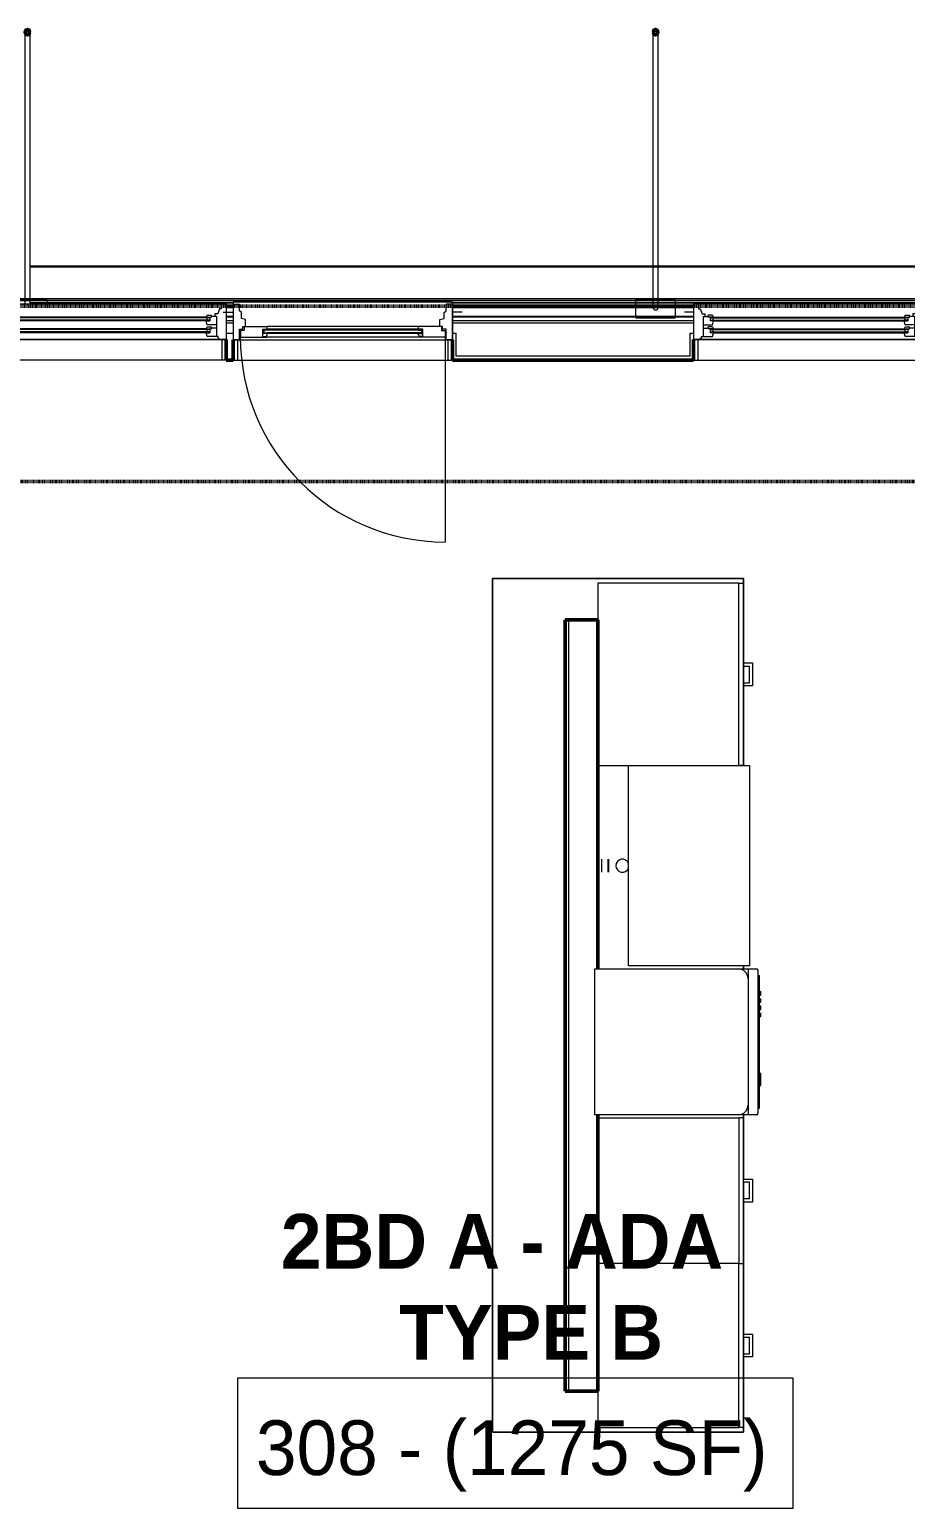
# Model space of a CAD drawing. Header units: inches. Extents: x -4235 to -464, y 9767 to 12347.
# Drawn here: x -3707.1 to -3562.8, y 11920.6 to 12164.1 of the extents above; entities that cross this region are included whole.
import ezdxf

# ---------------------------------------------------------------- set-up
doc = ezdxf.new("R2010")
doc.units = ezdxf.units.IN
doc.header["$MEASUREMENT"] = 0
doc.linetypes.add('Dash 1_16_', pattern=[0.125, 0.0625, -0.0625])
for name, color, linetype, lineweight in [('0-1', 7, 'Continuous', 5), ('0-2', 10, 'Continuous', 9), ('A-AREA-IDEN', 2, 'Continuous', 9), ('A-DOOR-5', 31, 'Continuous', 9), ('A-DOOR-6', 31, 'Continuous', 20), ('A-DOOR-FRAM', 31, 'Continuous', 9), ('A-DOOR-FRAM-3', 31, 'Continuous', 20), ('A-DOOR-GLAZ', 31, 'Continuous', 9), ('A-GLAZ-1', 151, 'Continuous', 9), ('A-GLAZ-2', 151, 'Continuous', 20), ('A-WALL', 113, 'Continuous', 13), ('A-WALL-1', 7, 'Continuous', 50), ('A-WALL-2', 250, 'Continuous', 13), ('A-WALL-4', 254, 'Continuous', 9), ('A-WALL-5', 113, 'Continuous', 9), ('A-WALL-6', 113, 'Continuous', 50), ('C-PROP-LINE-1', 91, 'Dash 1_16_', 50), ('P-SANR-FIXT-1', 10, 'Continuous', 9), ('P-SANR-FIXT-2', 254, 'Continuous', 9), ('Q-CASE-2', 10, 'Continuous', 9), ('Q-SPCQ-1', 10, 'Continuous', 9)]:
    doc.layers.add(name, color=color, linetype=linetype, lineweight=lineweight)
doc.styles.add('Century Gothic', font='ufonts.com_century-gothic.ttf', dxfattribs={"height": 9})
doc.styles.add('Century Gothic_B', font='GOTHICB.TTF', dxfattribs={"height": 9})

# ---------------------------------------------------------------- blocks, each defined once
blk = doc.blocks.new('Dishwasher_15404 - 34_ counter-547918-BACKGROUND - RCP - 3RD FLOOR')
at = {"layer": 'Q-SPCQ-1'}
for p, q in [((0, 24), (23.68, 24)), ((0, 0), (0, 24)), ((23.68, 24), (25.25, 24)), ((25.25, 24), (26.68, 24)), ((25.25, 24), (25.25, 22.43)), ((25.25, 22.43), (25.25, 1.57)), ((26.87, 23.8), (26.87, 0.2)), ((26.87, 22.91), (27.12, 22.91)), ((27.12, 21.39), (27.12, 22.91)), ((27.12, 20.19), (27.12, 21.39)), ((27.12, 20.28), (27.37, 20.28)), ((27.12, 3.81), (27.12, 20.19)), ((27.12, 19.69), (27.37, 19.69)), ((27.37, 19.69), (27.37, 20.28)), ((27.12, 19.1), (27.37, 19.1)), ((27.12, 18.51), (27.37, 18.51)), ((27.12, 17.92), (27.37, 17.92)), ((27.12, 17.33), (27.37, 17.33)), ((27.37, 17.33), (27.37, 17.92)), ((27.37, 18.51), (27.37, 19.1)), ((27.12, 16.74), (27.37, 16.74)), ((27.12, 16.15), (27.37, 16.15)), ((27.37, 16.15), (27.37, 16.74)), ((27.37, 6.79), (27.12, 6.79)), ((27.37, 5.81), (27.37, 6.79)), ((27.37, 4.82), (27.37, 5.81)), ((27.12, 4.82), (27.37, 4.82)), ((27.12, 2.61), (27.12, 3.81)), ((27.12, 1.09), (27.12, 2.61)), ((23.68, 0), (0, 0)), ((25.25, 1.57), (25.25, 0)), ((26.87, 1.09), (27.12, 1.09)), ((25.25, 0), (23.68, 0)), ((26.68, 0), (25.25, 0))]:
    blk.add_line(p, q, dxfattribs=at)
for centre, radius, start, end in [((23.68, 22.43), 1.57, 360, 90), ((23.68, 22.43), 1.57, 32.077, 42.3359), ((23.68, 22.43), 1.57, 17.8182, 27.5266), ((23.68, 22.43), 1.57, 360, 13.6425), ((26.68, 23.8), 0.197, 360, 90), ((23.68, 1.57), 1.57, 270, 360), ((23.68, 1.57), 1.57, 317.6641, 327.923), ((23.68, 1.57), 1.57, 332.4734, 342.1818), ((23.68, 1.57), 1.57, 346.3575, 360), ((26.68, 0.2), 0.197, 270, 360), ((26.68, 0.2), 0.197, 270, 345)]:
    blk.add_arc(centre, radius, start, end, dxfattribs=at)
blk = doc.blocks.new('Base Cabinet 3 Drawer 230 - Base Cabinet 3 Drawer 230 30_-2574837-BACKGROUND - RCP - 3RD FLOOR')
at = {"layer": 'Q-CASE-2'}
for p, q in [((-1.14, 24), (-1.14, 25.5)), ((-1.14, 25.5), (2.61, 25.5)), ((2.11, 25), (-0.64, 25)), ((-0.64, 24), (-0.64, 25)), ((2.11, 24), (2.11, 25)), ((2.61, 25.5), (2.61, 24)), ((-14.26, 24), (15.74, 24)), ((-14.26, 23.25), (-14.26, 24)), ((15.74, 23.25), (-14.26, 23.25)), ((-14.26, 23.25), (-14.26, 0)), ((-1.14, 24), (-0.64, 24)), ((2.61, 24), (2.11, 24)), ((15.74, 24), (15.74, 23.25)), ((15.74, 0), (15.74, 23.25)), ((-14.26, 0), (15.74, 0))]:
    blk.add_line(p, q, dxfattribs=at)
blk = doc.blocks.new('Base Cabinet 3 Drawer 230 - Base Cabinet 3 Drawer 230 24_-2554933-BACKGROUND - RCP - 3RD FLOOR')
at = {"layer": 'Q-CASE-2'}
for p, q in [((-11.26, -23.25), (-11.26, 0)), ((-11.26, 0), (12.74, 0)), ((12.74, 0), (12.74, -23.25)), ((-11.26, -23.25), (-11.26, -24)), ((12.74, -23.25), (-11.26, -23.25)), ((-11.26, -24), (12.74, -24)), ((-0.64, -24), (-1.14, -24)), ((-1.14, -25.5), (-1.14, -24)), ((-0.64, -25), (-0.64, -24)), ((2.11, -25), (2.11, -24)), ((2.11, -24), (2.61, -24)), ((2.61, -24), (2.61, -25.5)), ((12.74, -24), (12.74, -23.25)), ((2.61, -25.5), (-1.14, -25.5)), ((-0.64, -25), (2.11, -25))]:
    blk.add_line(p, q, dxfattribs=at)
blk = doc.blocks.new('Base Cabinet 3 Drawer 230 - Base Cabinet 3 Drawer 230 27_-2602705-BACKGROUND - RCP - 3RD FLOOR')
at = {"layer": 'Q-CASE-2'}
for p, q in [((-1.14, 24), (-1.14, 25.5)), ((-1.14, 25.5), (2.61, 25.5)), ((2.11, 25), (-0.64, 25)), ((-0.64, 24), (-0.64, 25)), ((2.11, 24), (2.11, 25)), ((2.61, 25.5), (2.61, 24)), ((-12.76, 24), (14.24, 24)), ((-12.76, 23.25), (-12.76, 24)), ((14.24, 23.25), (-12.76, 23.25)), ((-12.76, 23.25), (-12.76, 0)), ((-1.14, 24), (-0.64, 24)), ((2.61, 24), (2.11, 24)), ((14.24, 24), (14.24, 23.25)), ((14.24, 0), (14.24, 23.25)), ((-12.76, 0), (14.24, 0))]:
    blk.add_line(p, q, dxfattribs=at)
blk = doc.blocks.new('kitchen_faucet_14143 - kitchen_faucet_14143-V31-BACKGROUND - RCP - 3RD FLOOR')
at = {"layer": 'P-SANR-FIXT-2'}
for p, q in [((2.26, -1.08), (2.26, 1.08)), ((2.34, 1.08), (2.34, 0.77)), ((2.34, 0.77), (2.34, -1.05)), ((3.44, -1.08), (3.44, 1.08)), ((2.34, -1.05), (2.34, -1.08))]:
    blk.add_line(p, q, dxfattribs=at)
at = {"layer": 'P-SANR-FIXT-2', "flags": 128}
blk.add_lwpolyline([(-0.92, -0.6), (-0.96, -0.61), (-1, -0.63)], dxfattribs=at)
at = {"layer": 'P-SANR-FIXT-2'}
for start, end in [(0, 159.9003), (200.0997, 360)]:
    blk.add_arc((0, 0), 1.08, start, end, dxfattribs=at)
blk = doc.blocks.new('Stainless Steel Farmhous Kitchen Sink - Stainless Steel Farmhous Kitchen Sink-2443921-BACKGROUND - RCP - 3RD FLOOR')
at = {"layer": 'P-SANR-FIXT-1'}
for p, q in [((-33, -22.2), (-33, -2.25)), ((-33, -2.25), (0, -2.25)), ((0, -2.25), (0, -22.2)), ((0, -22.2), (-33, -22.2))]:
    blk.add_line(p, q, dxfattribs=at)
blk = doc.blocks.new('CTR - 1st Phase - Unit Layouts_rvt-1-BACKGROUND - RCP - 3RD FLOOR')
at = {"layer": 'A-WALL-1'}
for p, q in [((-3618.87, 11939.94), (-3618.87, 12066.94)), ((-3618.87, 12066.94), (-3613.5, 12066.94)), ((-3613.5, 12066.94), (-3613.5, 12009.44)), ((-3613.5, 11985.44), (-3613.5, 11939.94)), ((-3613.5, 11939.94), (-3618.87, 11939.94))]:
    blk.add_line(p, q, dxfattribs=at)
at = {"layer": 'A-WALL-2'}
blk.add_line((-3618.25, 11939.94), (-3618.25, 12066.94), dxfattribs=at)
at = {"layer": 'A-WALL-4'}
for p, q in [((-3618.87, 12066.94), (-3613.5, 12066.94)), ((-3618.87, 11939.94), (-3618.87, 12066.94)), ((-3613.5, 12066.94), (-3613.5, 12009.44)), ((-3613.5, 11985.44), (-3613.5, 11939.94)), ((-3618.87, 11939.94), (-3613.5, 11939.94))]:
    blk.add_line(p, q, dxfattribs=at)
at = {"layer": 'A-WALL-5'}
for p, q in [((-3630.87, 12073.71), (-3630.87, 11933.19)), ((-3589.5, 12073.71), (-3630.87, 12073.71)), ((-3630.87, 11933.19), (-3630.87, 12073.71)), ((-3630.87, 12073.71), (-3589.5, 12073.71)), ((-3589.5, 12059.81), (-3589.5, 12073.71)), ((-3589.5, 12073.71), (-3589.5, 12059.81)), ((-3589.5, 12059.32), (-3589.5, 12059.81)), ((-3589.5, 12056.56), (-3589.5, 12059.32)), ((-3589.5, 12059.32), (-3589.5, 12056.56)), ((-3589.5, 12056.06), (-3589.5, 12056.56)), ((-3589.5, 12042.94), (-3589.5, 12056.06)), ((-3589.5, 12056.06), (-3589.5, 12042.94)), ((-3589.5, 12009.44), (-3589.5, 12009.94)), ((-3589.5, 12009.94), (-3589.5, 12009.44)), ((-3589.5, 11974.81), (-3589.5, 11985.44)), ((-3589.5, 11985.44), (-3589.5, 11974.81)), ((-3589.5, 11974.32), (-3589.5, 11974.81)), ((-3589.5, 11971.56), (-3589.5, 11974.32)), ((-3589.5, 11974.32), (-3589.5, 11971.56)), ((-3589.5, 11971.06), (-3589.5, 11971.56)), ((-3589.5, 11949.31), (-3589.5, 11971.06)), ((-3589.5, 11971.06), (-3589.5, 11949.31)), ((-3589.5, 11948.82), (-3589.5, 11949.31)), ((-3589.5, 11946.06), (-3589.5, 11948.82)), ((-3589.5, 11948.82), (-3589.5, 11946.06)), ((-3589.5, 11945.56), (-3589.5, 11946.06)), ((-3589.5, 11933.19), (-3589.5, 11945.56)), ((-3589.5, 11945.56), (-3589.5, 11933.19)), ((-3630.87, 11933.19), (-3589.5, 11933.19)), ((-3589.5, 11933.19), (-3630.87, 11933.19))]:
    blk.add_line(p, q, dxfattribs=at)
at = {"layer": '0-2'}
for name, p, rotation in [('Base Cabinet 3 Drawer 230 - Base Cabinet 3 Drawer 230 30_-2574837-BACKGROUND - RCP - 3RD FLOOR', (-3613.5, 12058.68), 270.0000000000008), ('Stainless Steel Farmhous Kitchen Sink - Stainless Steel Farmhous Kitchen Sink-2443921-BACKGROUND - RCP - 3RD FLOOR', (-3610.68, 12042.94), 89.99999999999078), ('kitchen_faucet_14143 - kitchen_faucet_14143-V31-BACKGROUND - RCP - 3RD FLOOR', (-3609.45, 12026.44), 180), ('Base Cabinet 3 Drawer 230 - Base Cabinet 3 Drawer 230 24_-2554933-BACKGROUND - RCP - 3RD FLOOR', (-3613.5, 11972.2), 89.9999999999866), ('Base Cabinet 3 Drawer 230 - Base Cabinet 3 Drawer 230 27_-2602705-BACKGROUND - RCP - 3RD FLOOR', (-3613.5, 11948.18), 270.0000000000008)]:
    blk.add_blockref(name, p, dxfattribs=dict(at, rotation=rotation))
blk.add_blockref('Dishwasher_15404 - 34_ counter-547918-BACKGROUND - RCP - 3RD FLOOR', (-3614, 11985.44), dxfattribs=at)
blk = doc.blocks.new('Basic Wall _ EXT - FIBER CEMENT - LARGE - ___-2162455-BACKGROUND - RCP - 3RD FLOOR')
at = {"layer": 'A-WALL-5'}
for p, q in [((-2066.71, 12119.8), (-3738.82, 12119.8)), ((-2177.12, 12119.5), (-3861.63, 12119.5)), ((-2177.12, 12119.5), (-3861.63, 12119.5)), ((-2177.12, 12119.48), (-3861.62, 12119.48)), ((-2177.12, 12119.46), (-3861.6, 12119.46)), ((-2177.12, 12119.46), (-3861.6, 12119.46)), ((-2177.12, 12119.46), (-3861.59, 12119.46)), ((-3673.61, 12116.87), (-3674.72, 12116.87)), ((-3673.61, 12116.87), (-3674.72, 12116.87)), ((-3674.72, 12116.84), (-3673.59, 12116.84)), ((-3673.59, 12116.84), (-3674.72, 12116.84)), ((-3597.74, 12116.87), (-3637.46, 12116.87)), ((-3597.74, 12116.87), (-3637.46, 12116.87)), ((-3637.46, 12116.84), (-3597.74, 12116.84)), ((-3597.74, 12116.84), (-3637.46, 12116.84))]:
    blk.add_line(p, q, dxfattribs=at)
blk = doc.blocks.new('Basic Wall _ EXT - FIBER CEMENT - SMALL - ___-2145929-BACKGROUND - RCP - 3RD FLOOR')
at = {"layer": 'A-WALL-5'}
for p, q in [((-3604.36, 12125.15), (-3707.1, 12125.15)), ((-3604.36, 12125.15), (-3707.1, 12125.15)), ((-3707.1, 12125.07), (-3604.36, 12125.07)), ((-3604.36, 12125.07), (-3707.1, 12125.07)), ((-3604.25, 12125.15), (-3604.3, 12125.15)), ((-3604.25, 12125.15), (-3604.3, 12125.15)), ((-3604.3, 12125.07), (-3604.25, 12125.07)), ((-3604.25, 12125.07), (-3604.3, 12125.07)), ((-3604.17, 12125.15), (-3604.24, 12125.15)), ((-3604.17, 12125.15), (-3604.24, 12125.15)), ((-3604.24, 12125.07), (-3604.17, 12125.07)), ((-3604.17, 12125.07), (-3604.24, 12125.07)), ((-3604.08, 12125.15), (-3604.16, 12125.15)), ((-3604.08, 12125.15), (-3604.16, 12125.15)), ((-3604.16, 12125.07), (-3604.08, 12125.07)), ((-3604.08, 12125.07), (-3604.16, 12125.07)), ((-3603.99, 12125.15), (-3604.07, 12125.15)), ((-3603.99, 12125.15), (-3604.07, 12125.15)), ((-3604.07, 12125.07), (-3603.99, 12125.07)), ((-3603.99, 12125.07), (-3604.07, 12125.07)), ((-3603.89, 12125.15), (-3603.97, 12125.15)), ((-3603.89, 12125.15), (-3603.97, 12125.15)), ((-3603.97, 12125.07), (-3603.89, 12125.07)), ((-3603.89, 12125.07), (-3603.97, 12125.07)), ((-3603.8, 12125.15), (-3603.88, 12125.15)), ((-3603.8, 12125.15), (-3603.88, 12125.15)), ((-3603.88, 12125.07), (-3603.8, 12125.07)), ((-3603.8, 12125.07), (-3603.88, 12125.07)), ((-3603.73, 12125.15), (-3603.79, 12125.15)), ((-3603.73, 12125.15), (-3603.79, 12125.15)), ((-3603.79, 12125.07), (-3603.73, 12125.07)), ((-3603.73, 12125.07), (-3603.79, 12125.07)), ((-3603.66, 12125.15), (-3603.71, 12125.15)), ((-3603.66, 12125.15), (-3603.71, 12125.15)), ((-3603.71, 12125.07), (-3603.66, 12125.07)), ((-3603.66, 12125.07), (-3603.71, 12125.07)), ((-3055.05, 12125.15), (-3603.61, 12125.15)), ((-3055.05, 12125.15), (-3603.61, 12125.15)), ((-3603.61, 12125.07), (-3055.05, 12125.07)), ((-3055.05, 12125.07), (-3603.61, 12125.07)), ((-3704.34, 12119.12), (-3707.1, 12119.12)), ((-3704.34, 12119.05), (-3707.1, 12119.05)), ((-3704.23, 12119.12), (-3704.32, 12119.12)), ((-3704.23, 12119.05), (-3704.32, 12119.05)), ((-3673.59, 12119.12), (-3704.23, 12119.12)), ((-3673.59, 12119.05), (-3704.23, 12119.05)), ((-3673.59, 12118.67), (-3674.72, 12118.67)), ((-3673.59, 12118.59), (-3674.72, 12118.59)), ((-3673.59, 12118.59), (-3674.72, 12118.59)), ((-3607.23, 12119.12), (-3637.46, 12119.12)), ((-3607.23, 12119.05), (-3637.46, 12119.05)), ((-3607.23, 12118.67), (-3637.46, 12118.67)), ((-3607.23, 12118.59), (-3637.46, 12118.59)), ((-3607.23, 12118.59), (-3637.46, 12118.59)), ((-3607.14, 12119.12), (-3607.23, 12119.12)), ((-3607.14, 12119.05), (-3607.23, 12119.05)), ((-3607.16, 12118.67), (-3607.23, 12118.67)), ((-3607.16, 12118.59), (-3607.23, 12118.59)), ((-3607.16, 12118.59), (-3607.23, 12118.59)), ((-3604.36, 12119.12), (-3607.12, 12119.12)), ((-3604.36, 12119.05), (-3607.12, 12119.05)), ((-3604.36, 12118.67), (-3607.12, 12118.67)), ((-3604.36, 12118.59), (-3607.12, 12118.59)), ((-3604.36, 12118.59), (-3607.12, 12118.59)), ((-3604.25, 12119.12), (-3604.31, 12119.12)), ((-3604.25, 12119.05), (-3604.31, 12119.05)), ((-3604.25, 12118.67), (-3604.31, 12118.67)), ((-3604.17, 12119.12), (-3604.25, 12119.12)), ((-3604.17, 12119.05), (-3604.25, 12119.05)), ((-3604.17, 12118.59), (-3604.25, 12118.59)), ((-3604.17, 12118.59), (-3604.25, 12118.59)), ((-3604.17, 12118.67), (-3604.24, 12118.67)), ((-3604.11, 12119.12), (-3604.17, 12119.12)), ((-3604.08, 12118.67), (-3604.17, 12118.67)), ((-3604.08, 12118.59), (-3604.17, 12118.59)), ((-3604.08, 12118.59), (-3604.17, 12118.59)), ((-3604.08, 12119.05), (-3604.13, 12119.05)), ((-3603.98, 12119.12), (-3604.08, 12119.12)), ((-3603.98, 12119.05), (-3604.08, 12119.05)), ((-3603.98, 12118.67), (-3604.08, 12118.67)), ((-3603.98, 12118.59), (-3604.08, 12118.59)), ((-3603.98, 12118.59), (-3604.08, 12118.59)), ((-3603.89, 12119.12), (-3603.98, 12119.12)), ((-3603.89, 12119.05), (-3603.98, 12119.05)), ((-3603.89, 12118.67), (-3603.98, 12118.67)), ((-3603.89, 12118.59), (-3603.98, 12118.59)), ((-3603.89, 12118.59), (-3603.98, 12118.59)), ((-3603.8, 12119.12), (-3603.88, 12119.12)), ((-3603.8, 12119.05), (-3603.88, 12119.05)), ((-3603.8, 12118.67), (-3603.88, 12118.67)), ((-3603.8, 12118.59), (-3603.88, 12118.59)), ((-3603.8, 12118.59), (-3603.88, 12118.59)), ((-3603.72, 12119.12), (-3603.79, 12119.12)), ((-3603.72, 12119.05), (-3603.79, 12119.05)), ((-3603.72, 12118.67), (-3603.79, 12118.67)), ((-3603.72, 12118.59), (-3603.79, 12118.59)), ((-3603.72, 12118.59), (-3603.79, 12118.59)), ((-3603.66, 12119.12), (-3603.72, 12119.12)), ((-3603.66, 12119.05), (-3603.72, 12119.05)), ((-3603.66, 12118.67), (-3603.72, 12118.67)), ((-3603.66, 12118.59), (-3603.72, 12118.59)), ((-3603.66, 12118.59), (-3603.72, 12118.59)), ((-3600.84, 12119.12), (-3603.61, 12119.12)), ((-3600.84, 12119.05), (-3603.61, 12119.05)), ((-3600.84, 12118.67), (-3603.61, 12118.67)), ((-3600.84, 12118.59), (-3603.61, 12118.59)), ((-3600.84, 12118.59), (-3603.61, 12118.59)), ((-3600.73, 12119.12), (-3600.83, 12119.12)), ((-3600.73, 12119.05), (-3600.82, 12119.05)), ((-3600.73, 12118.67), (-3600.81, 12118.67)), ((-3600.73, 12118.59), (-3600.81, 12118.59)), ((-3600.73, 12118.59), (-3600.81, 12118.59)), ((-3559.34, 12119.12), (-3600.73, 12119.12)), ((-3559.34, 12119.05), (-3600.73, 12119.05)), ((-3597.74, 12118.67), (-3600.73, 12118.67)), ((-3597.74, 12118.59), (-3600.73, 12118.59)), ((-3597.74, 12118.59), (-3600.73, 12118.59)), ((-3673.59, 12116.17), (-3674.72, 12116.17)), ((-3673.59, 12116.17), (-3674.72, 12116.17)), ((-3597.74, 12116.17), (-3637.46, 12116.17)), ((-3597.74, 12116.17), (-3637.46, 12116.17))]:
    blk.add_line(p, q, dxfattribs=at)
blk = doc.blocks.new('Window-Double_Hung-Andersen-400_Series-Tilt_Wash - DOUBLE HUNG - COTTAGE - 3RD FLOOR-2888547-BACKGROUND - RCP - 3RD FLOOR')
at = {"layer": 'A-GLAZ-1'}
for p, q in [((-19.01, 3.94), (-19.01, 2.44)), ((-18.95, 3.94), (-19.01, 3.94)), ((-18.95, 2.44), (-19.01, 2.44)), ((-18.95, 4.44), (18.95, 4.44)), ((-18.95, 1.06), (-18.95, 4.44)), ((-18.32, 1.06), (-18.32, 4.44)), ((18.32, 1.06), (18.32, 4.44)), ((18.95, 4.44), (18.95, 1.06)), ((19.01, 3.94), (18.95, 3.94)), ((19.01, 2.44), (18.95, 2.44)), ((19.01, 2.44), (19.01, 3.94)), ((18.95, 1.06), (-18.95, 1.06)), ((-16.29, -0.19), (-15.7, -0.19)), ((-16.29, -0.56), (-15.7, -0.56)), ((-16.29, -2.13), (-15.7, -2.13)), ((-15.82, -0.56), (-15.82, -0.19)), ((-15.82, -2.5), (-15.82, -2.13)), ((-15.7, -0.06), (15.7, -0.06)), ((-15.7, -0.19), (15.7, -0.19)), ((-15.7, -0.56), (15.7, -0.56)), ((-15.7, -0.69), (15.7, -0.69)), ((-15.7, -2), (15.7, -2)), ((-15.7, -2.13), (15.7, -2.13)), ((16.29, -0.19), (15.7, -0.19)), ((16.29, -0.56), (15.7, -0.56)), ((16.29, -2.13), (15.7, -2.13)), ((15.82, -0.56), (15.82, -0.19)), ((15.82, -2.5), (15.82, -2.13)), ((-16.29, -2.5), (-15.7, -2.5)), ((-15.7, -2.5), (15.7, -2.5)), ((-15.7, -2.63), (15.7, -2.63)), ((16.29, -2.5), (15.7, -2.5))]:
    blk.add_line(p, q, dxfattribs=at)
at = {"layer": 'A-GLAZ-2'}
for p, q in [((-19.01, 1.06), (19.01, 1.06)), ((-19.01, -4.81), (-19.01, 1.06)), ((-17.67, 0.78), (-18, 1.06)), ((-17.67, 0.78), (-17.67, 0.56)), ((-17.67, 0.56), (-15.86, 0.56)), ((-17.42, -2.75), (-17.42, 0.56)), ((-15.86, 0.56), (-15.7, -0.06)), ((15.86, 0.56), (15.7, -0.06)), ((17.67, 0.56), (15.86, 0.56)), ((17.42, -2.75), (17.42, 0.56)), ((17.67, 0.78), (18, 1.06)), ((17.67, 0.78), (17.67, 0.56)), ((19.01, 1.06), (19.01, -4.81)), ((-17.42, -0.81), (-16.57, -0.81)), ((-17.42, -1.37), (-15.86, -1.37)), ((-16.57, -0.69), (-16.57, -1.03)), ((-15.7, -0.69), (-16.57, -0.69)), ((-15.86, -1.03), (-16.57, -1.03)), ((-16.29, -0.69), (-16.29, -0.06)), ((-15.7, -0.06), (-16.29, -0.06)), ((-16.29, -2.63), (-16.29, -2)), ((-15.7, -2), (-16.29, -2)), ((-15.86, -1.03), (-15.7, -0.69)), ((-15.86, -1.37), (-15.7, -2)), ((15.7, -0.06), (16.29, -0.06)), ((15.86, -1.03), (15.7, -0.69)), ((15.7, -0.69), (16.57, -0.69)), ((15.86, -1.37), (15.7, -2)), ((15.7, -2), (16.29, -2)), ((15.86, -1.03), (16.57, -1.03)), ((17.42, -1.37), (15.86, -1.37)), ((16.29, -0.69), (16.29, -0.06)), ((16.29, -2.63), (16.29, -2)), ((16.57, -0.69), (16.57, -1.03)), ((17.42, -0.81), (16.57, -0.81)), ((-19.01, -3.44), (-20.15, -3.44)), ((19.01, -4.81), (-19.01, -4.81)), ((-18.2, -4), (-17.92, -4)), ((-18.2, -4.81), (-18.2, -4)), ((-17.92, -4), (-17.61, -3.19)), ((-17.61, -3.19), (-17.14, -3.19)), ((-17.42, -2.75), (-16.57, -2.75)), ((-17.14, -3.19), (-17.14, -2.75)), ((-16.57, -2.63), (-16.57, -2.97)), ((-15.7, -2.63), (-16.57, -2.63)), ((-15.86, -2.97), (-16.57, -2.97)), ((-15.86, -2.97), (-15.7, -2.63)), ((15.86, -2.97), (15.7, -2.63)), ((15.7, -2.63), (16.57, -2.63)), ((15.86, -2.97), (16.57, -2.97)), ((16.57, -2.63), (16.57, -2.97)), ((17.42, -2.75), (16.57, -2.75)), ((17.14, -3.19), (17.14, -2.75)), ((17.61, -3.19), (17.14, -3.19)), ((17.92, -4), (17.61, -3.19)), ((18.2, -4), (17.92, -4)), ((18.2, -4.81), (18.2, -4)), ((19.01, -3.44), (20.51, -3.44))]:
    blk.add_line(p, q, dxfattribs=at)
blk = doc.blocks.new('Door-Inswing-Andersen-400_Series-Single - 3_ 0-1_8_ x 6_ 7-1_2_ - 3rd floor-2895869-BACKGROUND - RCP - 3RD FLOOR')
at = {"layer": 'A-DOOR-5'}
blk.add_line((16.87, -0.66), (16.87, -34.41), dxfattribs=at)
blk.add_arc((16.87, -0.66), 33.75, 180, 270, dxfattribs=at)
at = {"layer": 'A-DOOR-6'}
for p, q in [((-16.26, 0.42), (-16.87, 0.41)), ((-16.87, 0.41), (-16.87, -0.66)), ((-16.26, 1.06), (-16.26, 0.42)), ((-16.26, 1.06), (-12.44, 1.06)), ((-13.19, 0.66), (-12.44, 0.66)), ((-13.19, -0.66), (-13.19, 0.66)), ((-12.44, 0.75), (-12.47, 1.06)), ((12.44, 1.06), (-12.44, 1.06)), ((-12.44, 0.66), (-12.44, 0.75)), ((16.26, 1.06), (12.44, 1.06)), ((12.44, 0.75), (12.47, 1.06)), ((12.44, 0.66), (12.44, 0.75)), ((13.19, 0.66), (12.44, 0.66)), ((13.19, -0.66), (13.19, 0.66)), ((16.26, 1.06), (16.26, 0.42)), ((16.26, 0.42), (16.87, 0.41)), ((16.87, 0.41), (16.87, -0.66)), ((-16.87, -0.66), (-12.44, -0.66)), ((-12.44, -0.09), (-13.19, -0.09)), ((-13.19, -0.59), (-12.67, -0.59)), ((-13.19, -0.66), (-13.19, -0.59)), ((-12.67, -0.59), (-12.47, -0.34)), ((-12.47, -0.34), (-12.44, -0.16)), ((-12.44, -0.16), (-12.44, -0.09)), ((12.44, -0.66), (-12.44, -0.66)), ((12.44, -0.09), (13.19, -0.09)), ((12.44, -0.16), (12.44, -0.09)), ((12.47, -0.34), (12.44, -0.16)), ((16.87, -0.66), (12.44, -0.66)), ((12.67, -0.59), (12.47, -0.34)), ((13.19, -0.59), (12.67, -0.59)), ((13.19, -0.66), (13.19, -0.59))]:
    blk.add_line(p, q, dxfattribs=at)
at = {"layer": 'A-DOOR-FRAM'}
for p, q in [((-17.31, -1.13), (-17.94, -1.13)), ((-17.94, -1.13), (-17.94, -4.44)), ((-17.31, -4.44), (-17.31, -1.13)), ((17.94, -1.13), (17.31, -1.13)), ((17.31, -1.13), (17.31, -4.44)), ((17.94, -4.44), (17.94, -1.13)), ((-17.94, -4.44), (-17.31, -4.44)), ((17.31, -4.44), (17.94, -4.44))]:
    blk.add_line(p, q, dxfattribs=at)
at = {"layer": 'A-DOOR-FRAM-3'}
for p, q in [((18.06, 5.09), (-18.06, 5.09)), ((-18.06, 5.09), (-18.06, -1.13)), ((18.06, -1.13), (18.06, 5.09)), ((-19.69, 3.44), (-18.06, 3.44)), ((-18.06, 4.75), (-18.06, -1.13)), ((-18.06, 4.75), (-17.03, 4.75)), ((-17.03, 3.63), (-17.03, 4.75)), ((-16.69, 3.39), (-17.03, 3.63)), ((-16.69, 2.39), (-16.69, 3.39)), ((16.69, 3.39), (17.03, 3.63)), ((16.69, 2.39), (16.69, 3.39)), ((17.03, 3.63), (17.03, 4.75)), ((18.06, 4.75), (17.03, 4.75)), ((18.06, 4.75), (18.06, -1.13)), ((19.69, 3.44), (18.06, 3.44)), ((-17.03, 0.66), (-16.45, 0.66)), ((-17.03, -1.13), (-17.03, 0.66)), ((-16, 2.23), (-16.69, 2.39)), ((-16.45, 0.66), (-16.45, 1.09)), ((-16.45, 1.09), (-16, 1.09)), ((-16, 1.09), (-16, 2.23)), ((16, 2.23), (16.69, 2.39)), ((16, 1.09), (16, 2.23)), ((16.45, 1.09), (16, 1.09)), ((16.45, 0.66), (16.45, 1.09)), ((17.03, 0.66), (16.45, 0.66)), ((17.03, -1.13), (17.03, 0.66)), ((-17.69, -1.13), (-18.06, -1.13)), ((-18.06, -1.13), (18.06, -1.13)), ((-18.06, -1.13), (-17.03, -1.13)), ((18.06, -1.13), (17.03, -1.13))]:
    blk.add_line(p, q, dxfattribs=at)
at = {"layer": 'A-DOOR-GLAZ'}
for p, q in [((-12.44, 0.5), (-13.19, 0.5)), ((-13.19, 0.06), (-12.44, 0.06)), ((-12.98, 0.5), (-12.98, 0.06)), ((12.44, 0.66), (-12.44, 0.66)), ((12.44, 0.5), (-12.44, 0.5)), ((12.44, 0.06), (-12.44, 0.06)), ((12.44, 0.5), (13.19, 0.5)), ((13.19, 0.06), (12.44, 0.06)), ((12.98, 0.5), (12.98, 0.06)), ((12.44, -0.09), (-12.44, -0.09))]:
    blk.add_line(p, q, dxfattribs=at)
blk = doc.blocks.new('Window-Double_Hung-Andersen-400_Series-Tilt_Wash - DOUBLE HUNG - COTTAGE - 3RD FLOOR-2888224-BACKGROUND - RCP - 3RD FLOOR')
at = {"layer": 'A-GLAZ-1'}
for p, q in [((-16.29, 2.5), (-15.7, 2.5)), ((-15.82, 2.5), (-15.82, 2.12)), ((-15.7, 2.63), (15.7, 2.63)), ((-15.7, 2.5), (15.7, 2.5)), ((16.29, 2.5), (15.7, 2.5)), ((15.82, 2.5), (15.82, 2.12)), ((-16.29, 2.12), (-15.7, 2.12)), ((-16.29, 0.56), (-15.7, 0.56)), ((-16.29, 0.19), (-15.7, 0.19)), ((-15.82, 0.56), (-15.82, 0.19)), ((-15.7, 2.12), (15.7, 2.12)), ((-15.7, 2), (15.7, 2)), ((-15.7, 0.69), (15.7, 0.69)), ((-15.7, 0.56), (15.7, 0.56)), ((-15.7, 0.19), (15.7, 0.19)), ((-15.7, 0.06), (15.7, 0.06)), ((16.29, 2.12), (15.7, 2.12)), ((16.29, 0.56), (15.7, 0.56)), ((16.29, 0.19), (15.7, 0.19)), ((15.82, 0.56), (15.82, 0.19)), ((18.95, -1.06), (-18.95, -1.06)), ((-18.95, -1.06), (-18.95, -4.44)), ((-18.32, -1.06), (-18.32, -4.44)), ((18.32, -1.06), (18.32, -4.44)), ((18.95, -4.44), (18.95, -1.06)), ((-19.01, -2.44), (-19.01, -3.94)), ((-19.01, -2.44), (-18.95, -2.44)), ((-19.01, -3.94), (-18.95, -3.94)), ((-18.95, -4.44), (18.95, -4.44)), ((18.95, -2.44), (19.01, -2.44)), ((18.95, -3.94), (19.01, -3.94)), ((19.01, -3.94), (19.01, -2.44))]:
    blk.add_line(p, q, dxfattribs=at)
at = {"layer": 'A-GLAZ-2'}
for p, q in [((-19.01, 3.44), (-20.51, 3.44)), ((19.01, 4.81), (-19.01, 4.81)), ((-19.01, 4.81), (-19.01, -1.06)), ((-18.2, 4.81), (-18.2, 4)), ((-18.2, 4), (-17.92, 4)), ((-17.92, 4), (-17.61, 3.19)), ((-17.61, 3.19), (-17.14, 3.19)), ((-17.42, 2.75), (-16.57, 2.75)), ((-17.42, 2.75), (-17.42, -0.56)), ((-17.14, 3.19), (-17.14, 2.75)), ((-15.86, 2.97), (-16.57, 2.97)), ((-16.57, 2.63), (-16.57, 2.97)), ((-15.7, 2.63), (-16.57, 2.63)), ((-16.29, 2.63), (-16.29, 2)), ((-15.86, 2.97), (-15.7, 2.63)), ((15.86, 2.97), (15.7, 2.63)), ((15.7, 2.63), (16.57, 2.63)), ((15.86, 2.97), (16.57, 2.97)), ((16.29, 2.63), (16.29, 2)), ((16.57, 2.63), (16.57, 2.97)), ((17.42, 2.75), (16.57, 2.75)), ((17.14, 3.19), (17.14, 2.75)), ((17.61, 3.19), (17.14, 3.19)), ((17.42, 2.75), (17.42, -0.56)), ((17.92, 4), (17.61, 3.19)), ((18.2, 4), (17.92, 4)), ((18.2, 4.81), (18.2, 4)), ((19.01, -1.06), (19.01, 4.81)), ((19.01, 3.44), (20.51, 3.44)), ((-17.42, 1.37), (-15.86, 1.37)), ((-17.42, 0.81), (-16.57, 0.81)), ((-15.86, 1.03), (-16.57, 1.03)), ((-16.57, 0.69), (-16.57, 1.03)), ((-15.7, 0.69), (-16.57, 0.69)), ((-15.7, 2), (-16.29, 2)), ((-16.29, 0.69), (-16.29, 0.06)), ((-15.7, 0.06), (-16.29, 0.06)), ((-15.86, 1.37), (-15.7, 2)), ((-15.86, 1.03), (-15.7, 0.69)), ((-15.86, -0.56), (-15.7, 0.06)), ((15.7, 2), (16.29, 2)), ((15.86, 1.37), (15.7, 2)), ((15.86, 1.03), (15.7, 0.69)), ((15.7, 0.69), (16.57, 0.69)), ((15.7, 0.06), (16.29, 0.06)), ((15.86, -0.56), (15.7, 0.06)), ((17.42, 1.37), (15.86, 1.37)), ((15.86, 1.03), (16.57, 1.03)), ((16.29, 0.69), (16.29, 0.06)), ((16.57, 0.69), (16.57, 1.03)), ((17.42, 0.81), (16.57, 0.81)), ((-19.01, -1.06), (19.01, -1.06)), ((-17.67, -0.78), (-18, -1.06)), ((-17.67, -0.78), (-17.67, -0.56)), ((-17.67, -0.56), (-15.86, -0.56)), ((17.67, -0.56), (15.86, -0.56)), ((17.67, -0.78), (17.67, -0.56)), ((17.67, -0.78), (18, -1.06))]:
    blk.add_line(p, q, dxfattribs=at)
blk = doc.blocks.new('Walls 71 - Walls 1-2571845-BACKGROUND - RCP - 3RD FLOOR')
at = {"layer": 'A-WALL-5'}
for p, q in [((-3604.36, 12119.79), (-3604.36, 12163.69)), ((-3603.61, 12163.69), (-3603.61, 12119.79)), ((-3607.23, 12119.46), (-3607.23, 12119.58)), ((-3607.12, 12119.58), (-3607.23, 12119.58)), ((-3607.23, 12119.58), (-3606.8, 12119.58)), ((-3607.23, 12118.59), (-3607.23, 12119.46)), ((-3607.23, 12118.53), (-3607.23, 12118.59)), ((-3607.23, 12118.42), (-3607.23, 12118.5)), ((-3607.23, 12116.84), (-3607.23, 12118.4)), ((-3606.8, 12119.58), (-3607.12, 12119.58)), ((-3606.28, 12119.58), (-3606.8, 12119.58)), ((-3606.8, 12119.58), (-3604.36, 12119.58)), ((-3605.61, 12119.58), (-3606.28, 12119.58)), ((-3604.82, 12119.58), (-3605.61, 12119.58)), ((-3603.98, 12119.58), (-3604.82, 12119.58)), ((-3604.36, 12119.46), (-3604.36, 12119.58)), ((-3604.36, 12118.59), (-3604.36, 12119.46)), ((-3604.36, 12118.42), (-3604.36, 12118.5)), ((-3604.36, 12118.27), (-3604.36, 12118.4)), ((-3604.31, 12119.58), (-3604.25, 12119.58)), ((-3604.25, 12119.58), (-3604.17, 12119.58)), ((-3604.17, 12119.58), (-3604.08, 12119.58)), ((-3604.08, 12119.58), (-3603.98, 12119.58)), ((-3602.36, 12119.58), (-3603.98, 12119.58)), ((-3603.98, 12119.58), (-3603.89, 12119.58)), ((-3603.88, 12119.58), (-3603.79, 12119.58)), ((-3603.79, 12119.58), (-3603.72, 12119.58)), ((-3603.71, 12119.58), (-3603.66, 12119.58)), ((-3603.61, 12119.58), (-3603.61, 12119.46)), ((-3603.61, 12119.46), (-3603.61, 12118.59)), ((-3603.61, 12118.5), (-3603.61, 12118.42)), ((-3603.61, 12118.4), (-3603.61, 12118.27)), ((-3603.6, 12119.58), (-3602.36, 12119.58)), ((-3601.68, 12119.58), (-3602.36, 12119.58)), ((-3602.36, 12119.58), (-3601.17, 12119.58)), ((-3601.17, 12119.58), (-3601.68, 12119.58)), ((-3600.84, 12119.58), (-3601.17, 12119.58)), ((-3601.17, 12119.58), (-3600.73, 12119.58)), ((-3600.73, 12119.58), (-3600.84, 12119.58)), ((-3600.73, 12119.58), (-3600.73, 12119.46)), ((-3600.73, 12119.46), (-3600.73, 12118.59)), ((-3600.73, 12118.57), (-3600.73, 12118.52)), ((-3600.73, 12118.49), (-3600.73, 12118.42)), ((-3600.73, 12118.4), (-3600.73, 12116.84)), ((-3607.23, 12116.64), (-3607.23, 12116.84)), ((-3601.17, 12116.64), (-3607.23, 12116.64)), ((-3607.23, 12116.64), (-3606.28, 12116.64)), ((-3606.28, 12116.64), (-3603.98, 12116.64)), ((-3603.98, 12116.64), (-3603.14, 12116.64)), ((-3603.14, 12116.64), (-3602.36, 12116.64)), ((-3602.36, 12116.64), (-3600.73, 12116.64)), ((-3600.84, 12116.64), (-3601.17, 12116.64)), ((-3600.73, 12116.64), (-3600.84, 12116.64)), ((-3600.73, 12116.84), (-3600.73, 12116.64))]:
    blk.add_line(p, q, dxfattribs=at)
for start_param, end_param in [(2.923753, 3.119324), (3.141593, 3.665191), (2.725554, 2.879008), (2.370942, 2.616602), (3.722929, 5.759587), (1.834037, 2.092431), (1.696161, 1.830655), (1.572547, 1.696161), (1.445432, 1.569046), (1.310938, 1.445432), (1.049162, 1.307556), (0.524991, 0.769887), (5.790729, 6.283185), (0.262584, 0.41436), (0, 0.21784)]:
    blk.add_ellipse((-3603.98, 12118.27), major_axis=(0.375, 0), ratio=0.86769, start_param=start_param, end_param=end_param, dxfattribs=at)
at = {"layer": 'A-WALL-6', "flags": 128}
for points in [[(-3604.36, 12163.69), (-3604.35, 12163.79), (-3604.31, 12163.89), (-3604.26, 12163.98), (-3604.2, 12164.05), (-3604.11, 12164.1), (-3604.03, 12164.12), (-3603.94, 12164.12), (-3603.85, 12164.1), (-3603.77, 12164.05), (-3603.7, 12163.98), (-3603.65, 12163.89), (-3603.62, 12163.79), (-3603.61, 12163.69)], [(-3603.61, 12163.69), (-3603.62, 12163.59), (-3603.65, 12163.49), (-3603.7, 12163.4), (-3603.77, 12163.34), (-3603.85, 12163.29), (-3603.94, 12163.26), (-3604.03, 12163.26), (-3604.11, 12163.29), (-3604.2, 12163.34), (-3604.26, 12163.4), (-3604.31, 12163.49), (-3604.35, 12163.59), (-3604.36, 12163.69)]]:
    blk.add_lwpolyline(points, dxfattribs=at)
blk = doc.blocks.new('Walls 72 - Walls 1-2571864-BACKGROUND - RCP - 3RD FLOOR')
at = {"layer": 'A-WALL-5'}
for p, q in [((-3707.85, 12119.79), (-3707.85, 12163.69)), ((-3707.1, 12163.69), (-3707.1, 12119.79)), ((-3710.73, 12119.46), (-3710.73, 12119.58)), ((-3709.77, 12119.58), (-3710.73, 12119.58)), ((-3710.73, 12119.58), (-3710.62, 12119.58)), ((-3710.73, 12118.96), (-3710.73, 12119.46)), ((-3710.62, 12119.58), (-3709.77, 12119.58)), ((-3709.1, 12119.58), (-3709.77, 12119.58)), ((-3709.77, 12119.58), (-3709.1, 12119.58)), ((-3707.48, 12119.58), (-3709.1, 12119.58)), ((-3709.1, 12119.58), (-3708.32, 12119.58)), ((-3708.32, 12119.58), (-3707.85, 12119.58)), ((-3707.85, 12119.46), (-3707.85, 12119.58)), ((-3707.85, 12118.96), (-3707.85, 12119.46)), ((-3707.8, 12119.58), (-3707.74, 12119.58)), ((-3707.74, 12119.58), (-3707.67, 12119.58)), ((-3707.66, 12119.58), (-3707.58, 12119.58)), ((-3707.57, 12119.58), (-3707.48, 12119.58)), ((-3705.18, 12119.58), (-3707.48, 12119.58)), ((-3707.47, 12119.58), (-3707.38, 12119.58)), ((-3707.38, 12119.58), (-3707.29, 12119.58)), ((-3707.29, 12119.58), (-3707.21, 12119.58)), ((-3707.21, 12119.58), (-3707.15, 12119.58)), ((-3707.1, 12119.58), (-3707.1, 12119.46)), ((-3707.1, 12119.58), (-3705.85, 12119.58)), ((-3707.1, 12119.46), (-3707.1, 12118.96)), ((-3705.85, 12119.58), (-3705.18, 12119.58)), ((-3704.23, 12119.58), (-3705.18, 12119.58)), ((-3705.18, 12119.58), (-3704.34, 12119.58)), ((-3704.34, 12119.58), (-3704.23, 12119.58)), ((-3704.23, 12119.58), (-3704.23, 12119.46)), ((-3704.23, 12119.46), (-3704.23, 12118.96))]:
    blk.add_line(p, q, dxfattribs=at)
at = {"layer": 'A-WALL-6', "flags": 128}
for points in [[(-3707.85, 12163.69), (-3707.84, 12163.79), (-3707.81, 12163.89), (-3707.76, 12163.98), (-3707.69, 12164.05), (-3707.61, 12164.1), (-3707.52, 12164.12), (-3707.43, 12164.12), (-3707.34, 12164.1), (-3707.26, 12164.05), (-3707.2, 12163.98), (-3707.14, 12163.89), (-3707.11, 12163.79), (-3707.1, 12163.69)], [(-3707.1, 12163.69), (-3707.11, 12163.59), (-3707.14, 12163.49), (-3707.2, 12163.4), (-3707.26, 12163.34), (-3707.34, 12163.29), (-3707.43, 12163.26), (-3707.52, 12163.26), (-3707.61, 12163.29), (-3707.69, 12163.34), (-3707.76, 12163.4), (-3707.81, 12163.49), (-3707.84, 12163.59), (-3707.85, 12163.69)]]:
    blk.add_lwpolyline(points, dxfattribs=at)
blk = doc.blocks.new('Family - ___-2835860-BACKGROUND - RCP - 3RD FLOOR')
at = {"layer": 'C-PROP-LINE-1'}
blk.add_line((-2636.92, 12118.59), (-3860.72, 12118.59), dxfattribs=at)
blk = doc.blocks.new('Family - ___-2835903-BACKGROUND - RCP - 3RD FLOOR')
at = {"layer": 'C-PROP-LINE-1'}
blk.add_line((-2096.82, 12089.69), (-3831.82, 12089.69), dxfattribs=at)
blk = doc.blocks.new('Family - ___-2835932-BACKGROUND - RCP - 3RD FLOOR')
at = {"layer": 'C-PROP-LINE-1'}
blk.add_line((-2067.92, 12118.59), (-3860.72, 12118.59), dxfattribs=at)

msp = doc.modelspace()

# ---------------------------------------------------------------- linework, layer by layer
at = {"layer": 'A-AREA-IDEN', "flags": 128}
msp.add_lwpolyline([(-3672.83, 11942.1), (-3581.34, 11942.1), (-3581.34, 11920.61), (-3672.83, 11920.61)], close=True, dxfattribs=at)
at = {"layer": 'A-WALL'}
for p, q in [((-3674.72, 12118.34), (-3673.59, 12118.34)), ((-3637.46, 12118.34), (-3597.74, 12118.34)), ((-3674.72, 12116.84), (-3673.59, 12116.84)), ((-3674.72, 12115.84), (-3673.59, 12115.84)), ((-3637.46, 12116.84), (-3597.74, 12116.84)), ((-3637.46, 12115.84), (-3597.74, 12115.84)), ((-3674.72, 12114.15), (-3673.59, 12114.15)), ((-3637.46, 12114.15), (-3636.84, 12114.15)), ((-3636.84, 12110.34), (-3636.84, 12114.15)), ((-3598.36, 12114.15), (-3597.74, 12114.15)), ((-3598.36, 12114.15), (-3598.36, 12110.34)), ((-3598.36, 12110.34), (-3636.84, 12110.34))]:
    msp.add_line(p, q, dxfattribs=at)
at = {"layer": 'A-WALL-5'}
for p, q in [((-3674.72, 12109.71), (-3674.79, 12109.71)), ((-3673.59, 12109.71), (-3673.46, 12109.71)), ((-3672.84, 12109.71), (-3638.21, 12109.71)), ((-3597.67, 12109.71), (-3637.59, 12109.71))]:
    msp.add_line(p, q, dxfattribs=at)
at = {"layer": 'A-WALL-6'}
for p, q in [((-3674.72, 12118.59), (-3673.59, 12118.59)), ((-3637.46, 12118.59), (-3597.74, 12118.59)), ((-3674.72, 12109.71), (-3674.72, 12113.09)), ((-3673.59, 12113.03), (-3673.59, 12109.71)), ((-3637.46, 12109.71), (-3637.46, 12113.03)), ((-3597.74, 12113.09), (-3597.74, 12109.71)), ((-3673.59, 12109.71), (-3674.72, 12109.71)), ((-3597.74, 12109.71), (-3637.46, 12109.71))]:
    msp.add_line(p, q, dxfattribs=at)

# ---------------------------------------------------------------- block references
at = {"layer": '0-1'}
msp.add_blockref('CTR - 1st Phase - Unit Layouts_rvt-1-BACKGROUND - RCP - 3RD FLOOR', (0, 0), dxfattribs=at)
at = {"layer": 'A-DOOR-5'}
msp.add_blockref('Door-Inswing-Andersen-400_Series-Single - 3_ 0-1_8_ x 6_ 7-1_2_ - 3rd floor-2895869-BACKGROUND - RCP - 3RD FLOOR', (-3655.52, 12114.15), dxfattribs=at)
at = {"layer": 'A-GLAZ-1', "rotation": 180}
msp.add_blockref('Window-Double_Hung-Andersen-400_Series-Tilt_Wash - DOUBLE HUNG - COTTAGE - 3RD FLOOR-2888547-BACKGROUND - RCP - 3RD FLOOR', (-3693.74, 12114.15), dxfattribs=at)
at = {"layer": 'A-GLAZ-1'}
msp.add_blockref('Window-Double_Hung-Andersen-400_Series-Tilt_Wash - DOUBLE HUNG - COTTAGE - 3RD FLOOR-2888224-BACKGROUND - RCP - 3RD FLOOR', (-3578.72, 12114.15), dxfattribs=at)
at = {"layer": 'A-WALL-5'}
for name in ['Walls 72 - Walls 1-2571864-BACKGROUND - RCP - 3RD FLOOR', 'Walls 71 - Walls 1-2571845-BACKGROUND - RCP - 3RD FLOOR', 'Basic Wall _ EXT - FIBER CEMENT - SMALL - ___-2145929-BACKGROUND - RCP - 3RD FLOOR', 'Basic Wall _ EXT - FIBER CEMENT - LARGE - ___-2162455-BACKGROUND - RCP - 3RD FLOOR']:
    msp.add_blockref(name, (0, 0), dxfattribs=at)
at = {"layer": 'C-PROP-LINE-1'}
for name in ['Family - ___-2835860-BACKGROUND - RCP - 3RD FLOOR', 'Family - ___-2835932-BACKGROUND - RCP - 3RD FLOOR', 'Family - ___-2835903-BACKGROUND - RCP - 3RD FLOOR']:
    msp.add_blockref(name, (0, 0), dxfattribs=at)

# ---------------------------------------------------------------- texts
at = {"layer": 'A-AREA-IDEN', "char_height": 9, "attachment_point": 1}
for s, insert, width, style in [('2BD A - ADA', (-3665.71, 11969.08), 93.324, 'Century Gothic_B'), ('TYPE B', (-3646.21, 11954.08), 46.359, 'Century Gothic_B'), ('308 - (1275 SF)', (-3669.83, 11935.1), 103.323, 'Century Gothic')]:
    msp.add_mtext(s, dxfattribs=dict(at, insert=insert, width=width, style=style))

doc.saveas('drawing.dxf')
